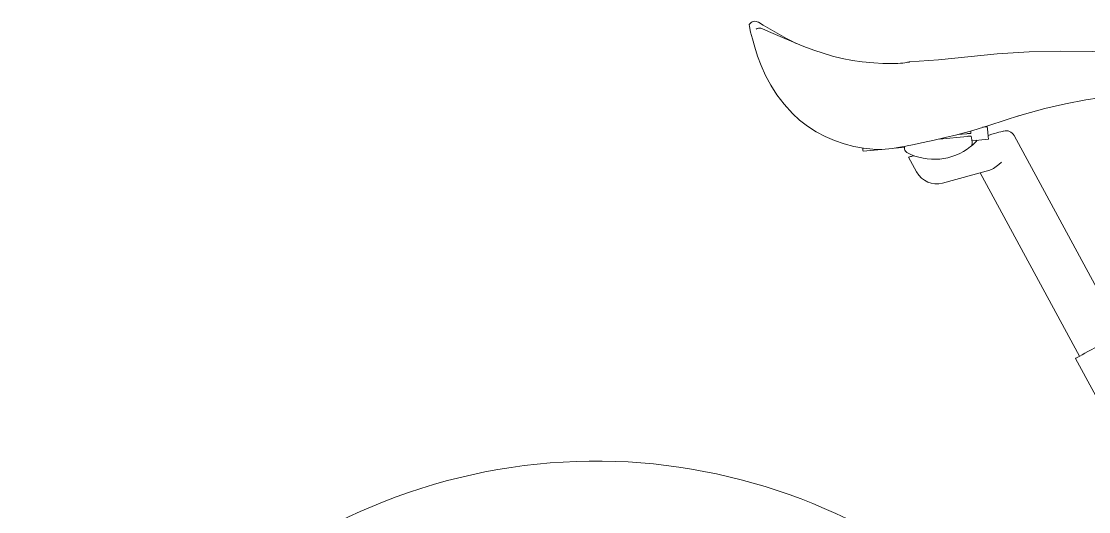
# Model space of a CAD drawing. Header units: millimetres. Extents: x -843 to 3947, y -76 to 3122.
# Drawn here: x -659 to -61, y 2695 to 2970 of the extents above; entities that cross this region are included whole.
import ezdxf

# ---------------------------------------------------------------- set-up
doc = ezdxf.new("R2010")
doc.units = ezdxf.units.MM
doc.layers.add('ZANO_R', color=7, linetype='Continuous', lineweight=0)

msp = doc.modelspace()

# ---------------------------------------------------------------- linework, layer by layer
at = {"layer": 'ZANO_R'}
for p, q in [((-161.62, 2947.02), (-161.09, 2947.11)), ((-161.33, 2947.09), (-161.51, 2947.06)), ((-117.48, 2910.7), (-120.12, 2910.45)), ((-144.32, 2903.88), (-128.78, 2905.35)), ((-128.93, 2906.87), (-133.9, 2906.4)), ((-126.07, 2903.67), (-125.9, 2901.87)), ((-126, 2902.87), (-116.82, 2903.74)), ((-117.03, 2905.95), (-116.46, 2906.11)), ((-42.3, 2794.66), (-102.47, 2905.88)), ((-187.12, 2897.08), (-176.7, 2898.07)), ((-168.88, 2898.81), (-163.93, 2899.28)), ((-163.83, 2898.27), (-163.97, 2899.74)), ((-157.07, 2885.37), (-161.57, 2893.68)), ((-159.05, 2894.37), (-158.55, 2894.51)), ((-116.03, 2886.47), (-142.52, 2879.17)), ((-121.48, 2884.97), (-65.76, 2781.97)), ((-67.99, 2780.76), (54.3, 2554.69))]:
    msp.add_line(p, q, dxfattribs=at)
at = {"layer": 'ZANO_R', "flags": 128}
for points in [[(-164.8, 2899.58), (-165.36, 2899.45), (-170.73, 2898.48), (-176.54, 2898.07), (-181.63, 2898.19), (-186.92, 2898.73), (-192.32, 2899.7), (-197.73, 2901.11), (-203.14, 2902.96), (-208.42, 2905.25), (-213.47, 2907.95), (-218.28, 2911.07), (-222.71, 2914.53), (-226.71, 2918.22), (-231.41, 2923.39), (-235.43, 2928.72), (-238.86, 2934.14), (-241.78, 2939.61), (-244.23, 2945.07), (-246.23, 2950.43), (-247.86, 2955.51), (-249.17, 2960.12), (-250.14, 2963.89), (-250.6, 2965.95), (-250.85, 2967.27), (-250.93, 2967.92), (-250.93, 2968.09)], [(-161.63, 2947.04), (-161.64, 2947.04), (-161.82, 2947), (-162.18, 2946.94), (-162.84, 2946.82), (-163.67, 2946.68), (-164.78, 2946.54), (-166.11, 2946.39), (-167.58, 2946.29), (-169.11, 2946.22), (-171.01, 2946.19), (-173.25, 2946.2), (-176.12, 2946.28), (-181.09, 2946.57), (-187.58, 2947.21), (-193.09, 2948.01), (-198.84, 2949.13), (-204.26, 2950.47), (-209.45, 2952.01), (-214.77, 2953.79), (-220.31, 2955.85), (-226.14, 2958.18), (-232.31, 2960.77), (-238.83, 2963.64), (-243.42, 2965.8)], [(-161.09, 2947.11), (-144.83, 2948.31), (-128.41, 2950.03), (-111.96, 2951.66), (-93.99, 2952.81), (-76.21, 2953.24), (-58.74, 2952.97), (-41.68, 2952), (-33.26, 2951.21), (-24.72, 2950.09), (-15.89, 2948.51), (-6.58, 2946.34), (-1.82, 2944.96), (2.75, 2943.27), (6.86, 2941.18), (10.26, 2938.58), (12.27, 2936.1), (13.55, 2933.19), (14.14, 2929.9), (14.25, 2926.33)], [(1.59, 2916.35), (0, 2915.97), (-2.19, 2916.04), (-4.5, 2916.58), (-6.88, 2917.45), (-9.29, 2918.54), (-14.21, 2921.05), (-19.18, 2923.63), (-24.1, 2925.86), (-29.02, 2927.4), (-34.21, 2928.16), (-39.63, 2928.34), (-47.01, 2927.9), (-54.57, 2927), (-62.2, 2925.82), (-73.68, 2923.63), (-85.16, 2920.97), (-96.57, 2917.9), (-100.3, 2916.79)], [(-99.35, 2917.1), (-107.51, 2914.49), (-116.61, 2911.54), (-125.65, 2908.73), (-134.48, 2906.23), (-141, 2904.64), (-147.25, 2903.21), (-153.35, 2901.86), (-159.46, 2900.59), (-162.41, 2900.06)], [(-126.6, 2908.46), (-126.61, 2908.23), (-126.69, 2907.25), (-126.69, 2907.08)], [(-117.48, 2910.7), (-117.46, 2910.51), (-117.41, 2909.96), (-117.33, 2909.12), (-117.23, 2908.07), (-117.13, 2906.93), (-117.02, 2905.82), (-116.93, 2904.87), (-116.86, 2904.16), (-116.83, 2903.79), (-116.82, 2903.74)], [(-116.46, 2906.11), (-114.95, 2906.53), (-113.51, 2906.93), (-112.16, 2907.3), (-110.95, 2907.63), (-109.94, 2907.91), (-109.14, 2908.13), (-108.6, 2908.28), (-108.32, 2908.35), (-108.29, 2908.36)], [(-126.69, 2907.08), (-126.87, 2907.06), (-127.09, 2907.04), (-127.34, 2907.02), (-127.62, 2906.99), (-127.93, 2906.96), (-128.25, 2906.93), (-128.59, 2906.9), (-128.93, 2906.87)], [(-128.78, 2905.35), (-128.44, 2905.39), (-128.11, 2905.42), (-127.78, 2905.45), (-127.48, 2905.48), (-127.2, 2905.5), (-126.95, 2905.53), (-126.73, 2905.55), (-126.55, 2905.56)], [(-126.55, 2905.56), (-126.24, 2904.41), (-126.07, 2903.67)], [(-187.28, 2898.77), (-187.23, 2898.21), (-187.16, 2897.5), (-187.13, 2897.13), (-187.12, 2897.08)], [(-164.83, 2899.56), (-163.21, 2899.9), (-162.41, 2900.04)], [(-161.57, 2893.68), (-161.52, 2893.69), (-161.37, 2893.73), (-161.14, 2893.79), (-160.83, 2893.88), (-160.45, 2893.99), (-160.01, 2894.11), (-159.54, 2894.23), (-159.05, 2894.37)], [(-109.52, 2890.9), (-109.54, 2890.88), (-111.02, 2889.63), (-112.49, 2888.45), (-114.01, 2887.4), (-116.03, 2886.47)], [(-40.07, 2795.87), (-40.22, 2795.78), (-40.69, 2795.53), (-41.45, 2795.12), (-42.49, 2794.56), (-43.8, 2793.85), (-45.33, 2793.02), (-47.05, 2792.09), (-48.93, 2791.07), (-50.92, 2790), (-52.99, 2788.88), (-55.07, 2787.75), (-57.14, 2786.63), (-59.13, 2785.56), (-61.01, 2784.54), (-62.74, 2783.61), (-64.27, 2782.78), (-65.57, 2782.07), (-66.61, 2781.51), (-67.37, 2781.1), (-67.84, 2780.85), (-67.99, 2780.76)]]:
    msp.add_lwpolyline(points, dxfattribs=at)
at = {"layer": 'ZANO_R'}
for centre, radius, start, end in [((-247.66, 2966.13), 3.81, 59.08593, 149.01425), ((-111.49, 3183.84), 252.98, 237.95809, 243.43117), ((-245.07, 2962.3), 3.81, 79.28192, 122.32041), ((-245.07, 2962.3), 3.81, 64.80035, 79.28192), ((-160.98, 2944.25), 2.86, 92.26088, 97.06067), ((-106.94, 2903.47), 5.08, 28.50929, 105.41172), ((-141.26, 2919.03), 24.11, 307.61751, 318.77786), ((-161.3, 2898.51), 2.54, 185.41172, 242.14596), ((-147.24, 2925.12), 32.64, 242.14596, 308.67748), ((-128.43, 2901.63), 2.54, 308.67748, 5.41172), ((-145.9, 2891.41), 12.7, 208.41172, 285.41172), ((-336.96, 2400.96), 322.1, 19.46958, 264.47288)]:
    msp.add_arc(centre, radius, start, end, dxfattribs=at)

doc.saveas('drawing.dxf')
